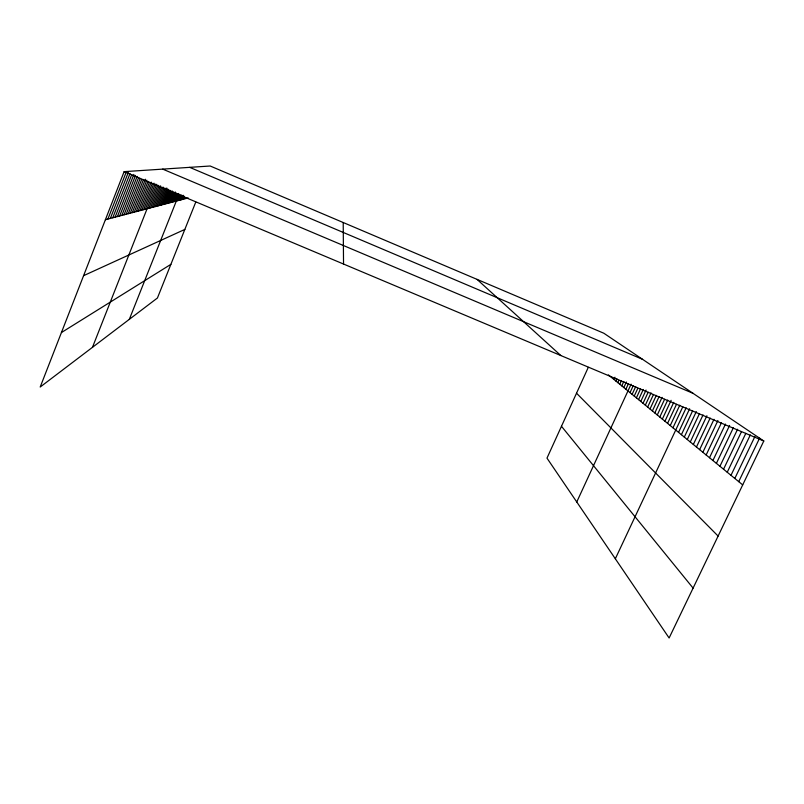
<?xml version="1.0" encoding="UTF-8"?>
<svg xmlns="http://www.w3.org/2000/svg" width="804" height="804" viewBox="0 0 804 804"><rect width="100%" height="100%" fill="white"/><g stroke="black" fill="none" stroke-linecap="round" stroke-linejoin="round"><path stroke-width="1.21" d="M588.287 367.358L546.981 458.129L669.119 637.994L763.8 441.004L603.824 333.228L210.176 166.006L124.128 171.654L40.2 387.025L157.433 297.993L195.764 202.085M107.907 219.05L126.449 171.503M110.349 218.407L128.268 172.508M112.751 217.773L130.027 173.543M115.103 217.16L131.755 174.528M117.404 216.557L133.866 174.438M119.655 215.964L135.514 175.423M121.866 215.382L137.132 176.388M124.037 214.809L138.64 177.513M126.168 214.246L140.187 178.478M128.248 213.703L141.695 179.413M130.288 213.16L143.524 179.443M132.298 212.638L145.413 179.232M134.268 212.115L146.82 180.176M136.198 211.613L148.067 181.402M138.097 211.11L149.413 182.337M139.956 210.618L151.182 182.106M141.785 210.145L152.318 183.402M143.584 209.673L154.016 183.161M145.343 209.201L155.242 184.076M92.46 347.338L156.73 184.277M148.78 208.306L157.896 185.191M150.459 207.864L159.041 186.096M152.107 207.432L160.619 185.855M153.715 207L161.503 187.282M155.313 206.588L163.031 187.03M156.87 206.176L164.086 187.925M158.408 205.774L165.333 188.267M159.926 205.372L166.79 188.015M161.413 204.98L167.765 188.91M162.87 204.598L168.729 189.794M164.317 204.216L169.855 190.226M165.735 203.844L170.77 191.121M167.121 203.482L172.126 190.86M168.498 203.121L173.011 191.734M169.855 202.759L174.016 192.256M171.182 202.407L175.312 191.985M172.488 202.065L176.136 192.87M173.785 201.724L176.95 193.744M175.051 201.392L178.197 193.462M129.323 319.339L179.081 194.086M177.573 200.729L179.865 194.96M178.83 200.397L181.101 194.679M180.066 200.075L181.865 195.533M181.272 199.754L183.071 195.241M182.468 199.442L183.855 195.965M183.654 199.131L184.568 196.829M613.944 379.458L614.959 377.227M615.864 381.026L616.889 378.784M617.804 382.624L618.849 380.362M619.784 384.242L621.351 380.825M621.783 385.88L623.814 381.458M623.814 387.548L626.376 381.98M625.874 389.236L628.457 383.629M576.759 501.977L631.09 384.171M630.024 392.633L633.18 385.809M632.115 394.342L635.693 386.603M634.235 396.081L637.843 388.282M636.396 397.849L640.547 388.865M638.577 399.638L643.28 389.468M640.798 401.447L646.064 390.071M643.039 403.296L648.185 392.211M645.331 405.166L651.029 392.885M647.652 407.065L653.401 394.694M650.004 408.995L656.325 395.387M652.396 410.955L659.079 396.583M654.828 412.944L662.084 397.347M657.29 414.964L664.617 399.256M659.803 417.015L667.712 400.05M662.345 419.105L671.119 400.332M664.938 421.226L673.782 402.312M667.571 423.376L676.496 404.311M670.245 425.567L679.772 405.216M672.968 427.798L682.807 406.794M615.331 558.78L686.184 407.779M678.546 432.361L689.621 408.774M681.4 434.703L692.586 410.924M684.304 437.085L696.304 411.598M687.269 439.507L699.379 413.799M690.274 441.979L703.038 414.924M693.339 444.481L706.897 415.768M696.455 447.034L710.153 418.08M699.631 449.637L713.992 419.306M702.867 452.28L717.902 420.552M706.153 454.984L721.449 422.743M709.51 457.727L725.489 424.08M712.917 460.521L729.6 425.437M716.394 463.365L733.328 427.808M719.942 466.27L737.58 429.266M723.55 469.224L741.378 431.879M727.238 472.239L745.841 433.316M730.987 475.315L750.333 434.904M734.816 478.45L754.926 436.482M738.715 481.646L759.589 438.16M61.426 332.554L170.88 264.355M83.596 275.671L184.84 229.421M105.404 219.713L188.196 197.935M124.128 171.654L763.8 441.004M162.699 169.121L692.978 393.297M189.694 167.353L642.557 359.318M608.347 374.875L742.695 484.902M477.013 279.36L560.87 355.559M576.518 393.216L718.113 536.067M561.473 426.291L693.098 588.116M343.207 222.517L343.539 264.044"/></g></svg>
